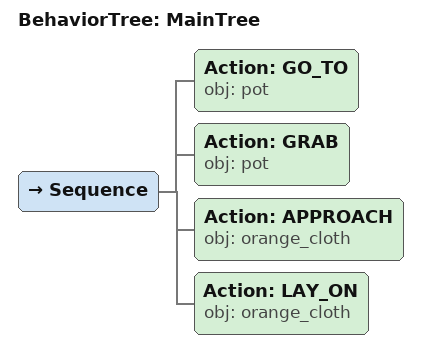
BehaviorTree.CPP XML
<root main_tree_to_execute="MainTree">
  <BehaviorTree ID="MainTree">
    <Sequence>
      <!-- Go to pot -->
      <Action ID="GO_TO" obj="pot" />
      <!-- Grab pot -->
      <Action ID="GRAB" obj="pot" />
      <!-- Approach orange_cloth -->
      <Action ID="APPROACH" obj="orange_cloth" />
      <!-- Lay on orange_cloth -->
      <Action ID="LAY_ON" obj="orange_cloth" />
    </Sequence>
  </BehaviorTree>
</root>
